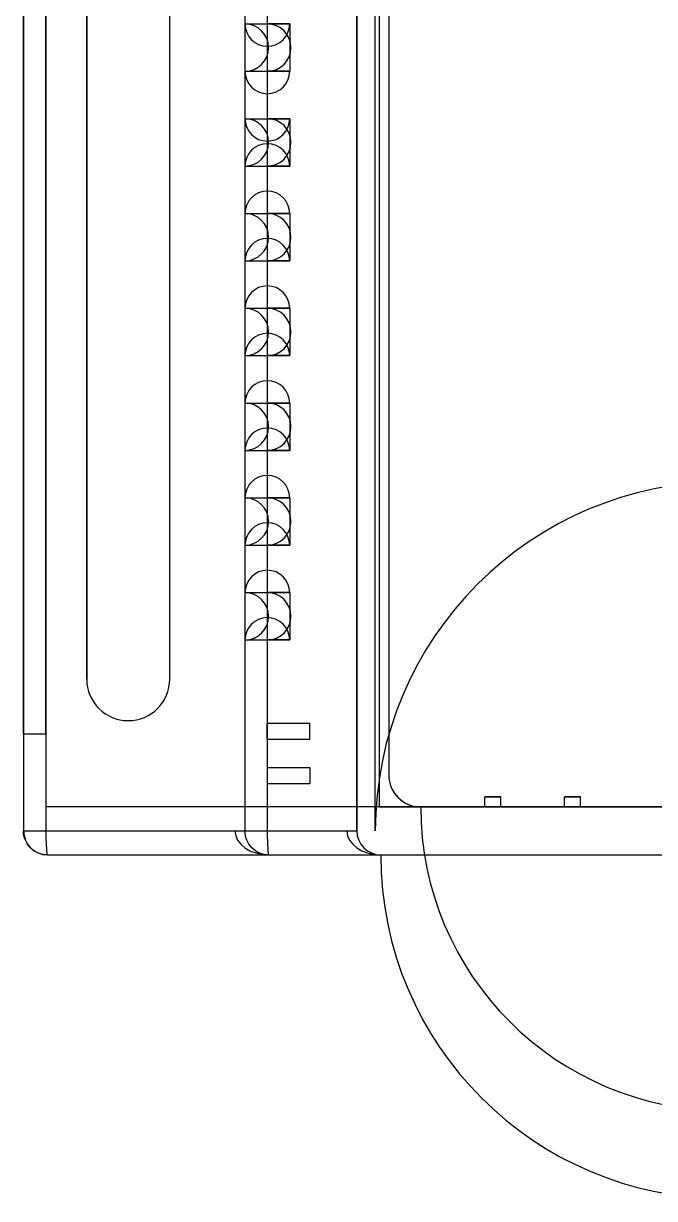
# Model space of a CAD drawing. Header units: millimetres. Extents: x -44 to 44, y -75 to 75.
# Drawn here: x -43.9 to -4.4, y -75 to -1.5 of the extents above; entities that cross this region are included whole.
import ezdxf

# ---------------------------------------------------------------- set-up
doc = ezdxf.new("R2010")
doc.units = ezdxf.units.MM
doc.layers.add('Body', color=7, linetype='CONTINUOUS')

msp = doc.modelspace()

# ---------------------------------------------------------------- linework, layer by layer
at = {"layer": 'Body'}
for p, q in [((-43.85, 52, 15.14), (-43.85, -52, 15.14)), ((-43.85, 52, 15.14), (-43.85, -52, 15.14)), ((-42.45, 52, 16.54), (-42.45, -52, 16.54)), ((-42.45, 52, 16.54), (-42.45, -52, 16.54)), ((-30, 52, 16.54), (-30, -52, 16.54)), ((-30, 52, 16.54), (-30, -52, 16.54)), ((-23, -52, 45.858), (-23, 52, 45.858)), ((-23, 52, 35.54), (-23, -52, 35.54)), ((-23, -52, 45.858), (-23, 52, 45.858)), ((-23, 52, 35.54), (-23, -52, 35.54)), ((-21.842, -52, 47.319), (-21.842, 52, 47.319)), ((-21.842, -52, 47.319), (-21.842, 52, 47.319)), ((-42.45, 50.5, 15.14), (-42.45, -50.5, 15.14)), ((-42.45, 50.5, 15.14), (-42.45, -50.5, 15.14)), ((-28.6, 50.5, 15.14), (-28.6, -50.5, 15.14)), ((-28.6, 50.5, 15.14), (-28.6, -50.5, 15.14)), ((-21.6, 50.5, 43.14), (-21.6, -50.5, 43.14)), ((-21.6, 50.5, 43.14), (-21.6, -50.5, 43.14)), ((-21.6, 50.5, 34.14), (-21.6, -50.5, 34.14)), ((-21.6, 50.5, 34.14), (-21.6, -50.5, 34.14)), ((-21, 48.5, 47.512), (-21, -48.5, 47.512)), ((-21, 48.5, 47.512), (-21, -48.5, 47.512)), ((-21, 48.5, 44.54), (-21, -48.5, 44.54)), ((-21, 48.5, 44.54), (-21, -48.5, 44.54)), ((-43.85, -45.925, 11.6), (-43.85, 45.925, 11.6)), ((-43.85, -45.925, 11.6), (-43.85, 45.925, 11.6)), ((-42.45, -45.925, 11.6), (-42.45, 45.925, 11.6)), ((-42.45, -45.925, 11.6), (-42.45, 45.925, 11.6)), ((-39.9, 42.5, 15.14), (-39.9, -42.5, 15.14)), ((-39.9, 42.5, 15.14), (-39.9, -42.5, 15.14)), ((-39.9, -42.5, 16.54), (-39.9, 42.5, 16.54)), ((-39.9, -42.5, 16.54), (-39.9, 42.5, 16.54)), ((-34.7, -42.5, 15.14), (-34.7, 42.5, 15.14)), ((-34.7, -42.5, 15.14), (-34.7, 42.5, 15.14)), ((-34.7, -42.5, 16.54), (-34.7, 42.5, 16.54)), ((-34.7, -42.5, 16.54), (-34.7, 42.5, 16.54)), ((-30, 1.457, 34.14), (-30, -1.51, 34.14)), ((-30, 1.457, 34.14), (-30, -1.51, 34.14)), ((-28.6, 1.457, 34.14), (-28.6, -1.51, 34.14)), ((-28.6, 1.457, 34.14), (-28.6, -1.51, 34.14)), ((-28.6, 1.457, 35.54), (-28.6, -1.51, 35.54)), ((-28.6, 1.457, 35.54), (-28.6, -1.51, 35.54)), ((-30, -1.51, 34.14), (-30, -1.51, 21.481)), ((-30, -1.51, 21.481), (-28.6, -1.51, 21.481)), ((-30, -1.51, 21.481), (-28.6, -1.51, 21.481)), ((-30, -1.51, 34.14), (-30, -1.51, 21.481)), ((-27.2, -1.51, 34.14), (-28.6, -1.51, 34.14)), ((-28.6, -1.51, 34.14), (-28.6, -1.51, 21.481)), ((-28.6, -1.51, 35.54), (-27.2, -1.51, 35.54)), ((-28.6, -1.51, 34.14), (-28.6, -1.51, 21.481)), ((-27.2, -1.51, 34.14), (-28.6, -1.51, 34.14)), ((-28.6, -1.51, 35.54), (-27.2, -1.51, 35.54)), ((-27.2, -1.51, 34.14), (-27.2, -4.473, 34.14)), ((-27.2, -1.51, 35.54), (-27.2, -4.473, 35.54)), ((-27.2, -1.51, 35.54), (-27.2, -4.473, 35.54)), ((-27.2, -1.51, 34.14), (-27.2, -4.473, 34.14)), ((-27.2, -1.51, 35.54), (-27.2, -1.51, 34.14)), ((-27.2, -1.51, 35.54), (-27.2, -1.51, 34.14)), ((-30, -4.473, 34.14), (-30, -4.473, 21.481)), ((-30, -4.473, 21.481), (-28.6, -4.473, 21.481)), ((-30, -4.473, 21.481), (-28.6, -4.473, 21.481)), ((-30, -4.473, 34.14), (-30, -7.44, 34.14)), ((-30, -4.473, 34.14), (-30, -4.473, 21.481)), ((-30, -4.473, 34.14), (-30, -7.44, 34.14)), ((-28.6, -4.473, 34.14), (-28.6, -7.44, 34.14)), ((-27.2, -4.473, 34.14), (-28.6, -4.473, 34.14)), ((-28.6, -4.473, 34.14), (-28.6, -4.473, 21.481)), ((-28.6, -4.473, 34.14), (-28.6, -7.44, 34.14)), ((-28.6, -4.473, 35.54), (-28.6, -7.44, 35.54)), ((-28.6, -4.473, 35.54), (-27.2, -4.473, 35.54)), ((-28.6, -4.473, 34.14), (-28.6, -4.473, 21.481)), ((-27.2, -4.473, 34.14), (-28.6, -4.473, 34.14)), ((-28.6, -4.473, 35.54), (-27.2, -4.473, 35.54)), ((-28.6, -4.473, 35.54), (-28.6, -7.44, 35.54)), ((-27.2, -4.473, 35.54), (-27.2, -4.473, 34.14)), ((-27.2, -4.473, 35.54), (-27.2, -4.473, 34.14)), ((-30, -7.44, 34.14), (-30, -7.44, 21.481)), ((-30, -7.44, 21.481), (-28.6, -7.44, 21.481)), ((-30, -7.44, 21.481), (-28.6, -7.44, 21.481)), ((-30, -7.44, 34.14), (-30, -7.44, 21.481)), ((-27.2, -7.44, 34.14), (-28.6, -7.44, 34.14)), ((-28.6, -7.44, 34.14), (-28.6, -7.44, 21.481)), ((-28.6, -7.44, 35.54), (-27.2, -7.44, 35.54)), ((-28.6, -7.44, 34.14), (-28.6, -7.44, 21.481)), ((-27.2, -7.44, 34.14), (-28.6, -7.44, 34.14)), ((-28.6, -7.44, 35.54), (-27.2, -7.44, 35.54)), ((-27.2, -7.44, 34.14), (-27.2, -10.403, 34.14)), ((-27.2, -7.44, 35.54), (-27.2, -10.403, 35.54)), ((-27.2, -7.44, 35.54), (-27.2, -10.403, 35.54)), ((-27.2, -7.44, 34.14), (-27.2, -10.403, 34.14)), ((-27.2, -7.44, 35.54), (-27.2, -7.44, 34.14)), ((-27.2, -7.44, 35.54), (-27.2, -7.44, 34.14)), ((-30, -10.403, 34.14), (-30, -10.403, 21.481)), ((-30, -10.403, 21.481), (-28.6, -10.403, 21.481)), ((-30, -10.403, 21.481), (-28.6, -10.403, 21.481)), ((-30, -10.403, 34.14), (-30, -13.37, 34.14)), ((-30, -10.403, 34.14), (-30, -10.403, 21.481)), ((-30, -10.403, 34.14), (-30, -13.37, 34.14)), ((-28.6, -10.403, 34.14), (-28.6, -13.37, 34.14)), ((-27.2, -10.403, 34.14), (-28.6, -10.403, 34.14)), ((-28.6, -10.403, 34.14), (-28.6, -10.403, 21.481)), ((-28.6, -10.403, 34.14), (-28.6, -13.37, 34.14)), ((-28.6, -10.403, 35.54), (-28.6, -13.37, 35.54)), ((-28.6, -10.403, 35.54), (-27.2, -10.403, 35.54)), ((-28.6, -10.403, 34.14), (-28.6, -10.403, 21.481)), ((-27.2, -10.403, 34.14), (-28.6, -10.403, 34.14)), ((-28.6, -10.403, 35.54), (-27.2, -10.403, 35.54)), ((-28.6, -10.403, 35.54), (-28.6, -13.37, 35.54)), ((-27.2, -10.403, 35.54), (-27.2, -10.403, 34.14)), ((-27.2, -10.403, 35.54), (-27.2, -10.403, 34.14)), ((-30, -13.37, 34.14), (-30, -13.37, 21.481)), ((-30, -13.37, 21.481), (-28.6, -13.37, 21.481)), ((-30, -13.37, 21.481), (-28.6, -13.37, 21.481)), ((-30, -13.37, 34.14), (-30, -13.37, 21.481)), ((-27.2, -13.37, 34.14), (-28.6, -13.37, 34.14)), ((-28.6, -13.37, 34.14), (-28.6, -13.37, 21.481)), ((-28.6, -13.37, 35.54), (-27.2, -13.37, 35.54)), ((-28.6, -13.37, 34.14), (-28.6, -13.37, 21.481)), ((-27.2, -13.37, 34.14), (-28.6, -13.37, 34.14)), ((-28.6, -13.37, 35.54), (-27.2, -13.37, 35.54)), ((-27.2, -13.37, 34.14), (-27.2, -16.333, 34.14)), ((-27.2, -13.37, 35.54), (-27.2, -16.333, 35.54)), ((-27.2, -13.37, 35.54), (-27.2, -16.333, 35.54)), ((-27.2, -13.37, 34.14), (-27.2, -16.333, 34.14)), ((-27.2, -13.37, 35.54), (-27.2, -13.37, 34.14)), ((-27.2, -13.37, 35.54), (-27.2, -13.37, 34.14)), ((-30, -16.333, 34.14), (-30, -16.333, 21.481)), ((-30, -16.333, 21.481), (-28.6, -16.333, 21.481)), ((-30, -16.333, 21.481), (-28.6, -16.333, 21.481)), ((-30, -16.333, 34.14), (-30, -19.3, 34.14)), ((-30, -16.333, 34.14), (-30, -16.333, 21.481)), ((-30, -16.333, 34.14), (-30, -19.3, 34.14)), ((-28.6, -16.333, 34.14), (-28.6, -19.3, 34.14)), ((-27.2, -16.333, 34.14), (-28.6, -16.333, 34.14)), ((-28.6, -16.333, 34.14), (-28.6, -16.333, 21.481)), ((-28.6, -16.333, 34.14), (-28.6, -19.3, 34.14)), ((-28.6, -16.333, 35.54), (-28.6, -19.3, 35.54)), ((-28.6, -16.333, 35.54), (-27.2, -16.333, 35.54)), ((-28.6, -16.333, 34.14), (-28.6, -16.333, 21.481)), ((-27.2, -16.333, 34.14), (-28.6, -16.333, 34.14)), ((-28.6, -16.333, 35.54), (-27.2, -16.333, 35.54)), ((-28.6, -16.333, 35.54), (-28.6, -19.3, 35.54)), ((-27.2, -16.333, 35.54), (-27.2, -16.333, 34.14)), ((-27.2, -16.333, 35.54), (-27.2, -16.333, 34.14)), ((-30, -19.3, 34.14), (-30, -19.3, 21.481)), ((-30, -19.3, 21.481), (-28.6, -19.3, 21.481)), ((-30, -19.3, 21.481), (-28.6, -19.3, 21.481)), ((-30, -19.3, 34.14), (-30, -19.3, 21.481)), ((-27.2, -19.3, 34.14), (-28.6, -19.3, 34.14)), ((-28.6, -19.3, 34.14), (-28.6, -19.3, 21.481)), ((-28.6, -19.3, 35.54), (-27.2, -19.3, 35.54)), ((-28.6, -19.3, 34.14), (-28.6, -19.3, 21.481)), ((-27.2, -19.3, 34.14), (-28.6, -19.3, 34.14)), ((-28.6, -19.3, 35.54), (-27.2, -19.3, 35.54)), ((-27.2, -19.3, 34.14), (-27.2, -22.263, 34.14)), ((-27.2, -19.3, 35.54), (-27.2, -22.263, 35.54)), ((-27.2, -19.3, 35.54), (-27.2, -22.263, 35.54)), ((-27.2, -19.3, 34.14), (-27.2, -22.263, 34.14)), ((-27.2, -19.3, 35.54), (-27.2, -19.3, 34.14)), ((-27.2, -19.3, 35.54), (-27.2, -19.3, 34.14)), ((-30, -22.263, 34.14), (-30, -22.263, 21.481)), ((-30, -22.263, 21.481), (-28.6, -22.263, 21.481)), ((-30, -22.263, 21.481), (-28.6, -22.263, 21.481)), ((-30, -22.263, 34.14), (-30, -25.23, 34.14)), ((-30, -22.263, 34.14), (-30, -22.263, 21.481)), ((-30, -22.263, 34.14), (-30, -25.23, 34.14)), ((-28.6, -22.263, 34.14), (-28.6, -25.23, 34.14)), ((-27.2, -22.263, 34.14), (-28.6, -22.263, 34.14)), ((-28.6, -22.263, 34.14), (-28.6, -22.263, 21.481)), ((-28.6, -22.263, 34.14), (-28.6, -25.23, 34.14)), ((-28.6, -22.263, 35.54), (-28.6, -25.23, 35.54)), ((-28.6, -22.263, 35.54), (-27.2, -22.263, 35.54)), ((-28.6, -22.263, 34.14), (-28.6, -22.263, 21.481)), ((-27.2, -22.263, 34.14), (-28.6, -22.263, 34.14)), ((-28.6, -22.263, 35.54), (-27.2, -22.263, 35.54)), ((-28.6, -22.263, 35.54), (-28.6, -25.23, 35.54)), ((-27.2, -22.263, 35.54), (-27.2, -22.263, 34.14)), ((-27.2, -22.263, 35.54), (-27.2, -22.263, 34.14)), ((-30, -25.23, 34.14), (-30, -25.23, 21.481)), ((-30, -25.23, 21.481), (-28.6, -25.23, 21.481)), ((-30, -25.23, 21.481), (-28.6, -25.23, 21.481)), ((-30, -25.23, 34.14), (-30, -25.23, 21.481)), ((-27.2, -25.23, 34.14), (-28.6, -25.23, 34.14)), ((-28.6, -25.23, 34.14), (-28.6, -25.23, 21.481)), ((-28.6, -25.23, 35.54), (-27.2, -25.23, 35.54)), ((-28.6, -25.23, 34.14), (-28.6, -25.23, 21.481)), ((-27.2, -25.23, 34.14), (-28.6, -25.23, 34.14)), ((-28.6, -25.23, 35.54), (-27.2, -25.23, 35.54)), ((-27.2, -25.23, 34.14), (-27.2, -28.193, 34.14)), ((-27.2, -25.23, 35.54), (-27.2, -28.193, 35.54)), ((-27.2, -25.23, 35.54), (-27.2, -28.193, 35.54)), ((-27.2, -25.23, 34.14), (-27.2, -28.193, 34.14)), ((-27.2, -25.23, 35.54), (-27.2, -25.23, 34.14)), ((-27.2, -25.23, 35.54), (-27.2, -25.23, 34.14)), ((-30, -28.193, 34.14), (-30, -28.193, 21.481)), ((-30, -28.193, 21.481), (-28.6, -28.193, 21.481)), ((-30, -28.193, 21.481), (-28.6, -28.193, 21.481)), ((-30, -28.193, 34.14), (-30, -31.16, 34.14)), ((-30, -28.193, 34.14), (-30, -28.193, 21.481)), ((-30, -28.193, 34.14), (-30, -31.16, 34.14)), ((-28.6, -28.193, 34.14), (-28.6, -31.16, 34.14)), ((-27.2, -28.193, 34.14), (-28.6, -28.193, 34.14)), ((-28.6, -28.193, 34.14), (-28.6, -28.193, 21.481)), ((-28.6, -28.193, 34.14), (-28.6, -31.16, 34.14)), ((-28.6, -28.193, 35.54), (-28.6, -31.16, 35.54)), ((-28.6, -28.193, 35.54), (-27.2, -28.193, 35.54)), ((-28.6, -28.193, 34.14), (-28.6, -28.193, 21.481)), ((-27.2, -28.193, 34.14), (-28.6, -28.193, 34.14)), ((-28.6, -28.193, 35.54), (-27.2, -28.193, 35.54)), ((-28.6, -28.193, 35.54), (-28.6, -31.16, 35.54)), ((-27.2, -28.193, 35.54), (-27.2, -28.193, 34.14)), ((-27.2, -28.193, 35.54), (-27.2, -28.193, 34.14)), ((-30, -31.16, 34.14), (-30, -31.16, 21.481)), ((-30, -31.16, 21.481), (-28.6, -31.16, 21.481)), ((-30, -31.16, 21.481), (-28.6, -31.16, 21.481)), ((-30, -31.16, 34.14), (-30, -31.16, 21.481)), ((-27.2, -31.16, 34.14), (-28.6, -31.16, 34.14)), ((-28.6, -31.16, 34.14), (-28.6, -31.16, 21.481)), ((-28.6, -31.16, 35.54), (-27.2, -31.16, 35.54)), ((-28.6, -31.16, 34.14), (-28.6, -31.16, 21.481)), ((-27.2, -31.16, 34.14), (-28.6, -31.16, 34.14)), ((-28.6, -31.16, 35.54), (-27.2, -31.16, 35.54)), ((-27.2, -31.16, 34.14), (-27.2, -34.123, 34.14)), ((-27.2, -31.16, 35.54), (-27.2, -34.123, 35.54)), ((-27.2, -31.16, 35.54), (-27.2, -34.123, 35.54)), ((-27.2, -31.16, 34.14), (-27.2, -34.123, 34.14)), ((-27.2, -31.16, 35.54), (-27.2, -31.16, 34.14)), ((-27.2, -31.16, 35.54), (-27.2, -31.16, 34.14)), ((-30, -34.123, 34.14), (-30, -34.123, 21.481)), ((-30, -34.123, 21.481), (-28.6, -34.123, 21.481)), ((-30, -34.123, 21.481), (-28.6, -34.123, 21.481)), ((-30, -34.123, 34.14), (-30, -37.09, 34.14)), ((-30, -34.123, 34.14), (-30, -34.123, 21.481)), ((-30, -34.123, 34.14), (-30, -37.09, 34.14)), ((-28.6, -34.123, 34.14), (-28.6, -37.09, 34.14)), ((-27.2, -34.123, 34.14), (-28.6, -34.123, 34.14)), ((-28.6, -34.123, 34.14), (-28.6, -34.123, 21.481)), ((-28.6, -34.123, 34.14), (-28.6, -37.09, 34.14)), ((-28.6, -34.123, 35.54), (-28.6, -37.09, 35.54)), ((-28.6, -34.123, 35.54), (-27.2, -34.123, 35.54)), ((-28.6, -34.123, 34.14), (-28.6, -34.123, 21.481)), ((-27.2, -34.123, 34.14), (-28.6, -34.123, 34.14)), ((-28.6, -34.123, 35.54), (-27.2, -34.123, 35.54)), ((-28.6, -34.123, 35.54), (-28.6, -37.09, 35.54)), ((-27.2, -34.123, 35.54), (-27.2, -34.123, 34.14)), ((-27.2, -34.123, 35.54), (-27.2, -34.123, 34.14)), ((-30, -37.09, 34.14), (-30, -37.09, 21.481)), ((-30, -37.09, 21.481), (-28.6, -37.09, 21.481)), ((-30, -37.09, 21.481), (-28.6, -37.09, 21.481)), ((-30, -37.09, 34.14), (-30, -37.09, 21.481)), ((-27.2, -37.09, 34.14), (-28.6, -37.09, 34.14)), ((-28.6, -37.09, 34.14), (-28.6, -37.09, 21.481)), ((-28.6, -37.09, 35.54), (-27.2, -37.09, 35.54)), ((-28.6, -37.09, 34.14), (-28.6, -37.09, 21.481)), ((-27.2, -37.09, 34.14), (-28.6, -37.09, 34.14)), ((-28.6, -37.09, 35.54), (-27.2, -37.09, 35.54)), ((-27.2, -37.09, 34.14), (-27.2, -40.053, 34.14)), ((-27.2, -37.09, 35.54), (-27.2, -40.053, 35.54)), ((-27.2, -37.09, 35.54), (-27.2, -40.053, 35.54)), ((-27.2, -37.09, 34.14), (-27.2, -40.053, 34.14)), ((-27.2, -37.09, 35.54), (-27.2, -37.09, 34.14)), ((-27.2, -37.09, 35.54), (-27.2, -37.09, 34.14)), ((-30, -40.053, 34.14), (-30, -40.053, 21.481)), ((-30, -40.053, 21.481), (-28.6, -40.053, 21.481)), ((-30, -40.053, 21.481), (-28.6, -40.053, 21.481)), ((-30, -40.053, 34.14), (-30, -52, 34.14)), ((-30, -40.053, 34.14), (-30, -40.053, 21.481)), ((-30, -40.053, 34.14), (-30, -52, 34.14)), ((-28.6, -40.053, 34.14), (-28.6, -45.25, 34.14)), ((-27.2, -40.053, 34.14), (-28.6, -40.053, 34.14)), ((-28.6, -40.053, 34.14), (-28.6, -40.053, 21.481)), ((-28.6, -40.053, 34.14), (-28.6, -45.25, 34.14)), ((-28.6, -40.053, 35.54), (-28.6, -52, 35.54)), ((-28.6, -40.053, 35.54), (-27.2, -40.053, 35.54)), ((-28.6, -40.053, 34.14), (-28.6, -40.053, 21.481)), ((-27.2, -40.053, 34.14), (-28.6, -40.053, 34.14)), ((-28.6, -40.053, 35.54), (-27.2, -40.053, 35.54)), ((-28.6, -40.053, 35.54), (-28.6, -52, 35.54)), ((-27.2, -40.053, 35.54), (-27.2, -40.053, 34.14)), ((-27.2, -40.053, 35.54), (-27.2, -40.053, 34.14)), ((-39.9, -42.5, 16.54), (-39.9, -42.5, 15.14)), ((-39.9, -42.5, 16.54), (-39.9, -42.5, 15.14)), ((-34.7, -42.5, 16.54), (-34.7, -42.5, 15.14)), ((-34.7, -42.5, 16.54), (-34.7, -42.5, 15.14)), ((-28.6, -45.25, 34.14), (-25.94, -45.25, 34.14)), ((-28.6, -45.25, 34.14), (-28.6, -45.25, 19.14)), ((-28.6, -46.25, 19.14), (-28.6, -45.25, 19.14)), ((-28.6, -45.25, 34.14), (-25.94, -45.25, 34.14)), ((-28.6, -45.25, 19.14), (-25.94, -45.25, 19.14)), ((-28.6, -45.25, 34.14), (-28.6, -45.25, 19.14)), ((-28.6, -45.25, 19.14), (-25.94, -45.25, 19.14)), ((-28.6, -46.25, 19.14), (-28.6, -45.25, 19.14)), ((-25.94, -46.25, 34.14), (-25.94, -45.25, 34.14)), ((-25.94, -46.25, 19.14), (-25.94, -45.25, 19.14)), ((-25.94, -45.25, 34.14), (-25.94, -45.25, 19.14)), ((-25.94, -46.25, 34.14), (-25.94, -45.25, 34.14)), ((-25.94, -45.25, 34.14), (-25.94, -45.25, 19.14)), ((-25.94, -46.25, 19.14), (-25.94, -45.25, 19.14)), ((-43.85, -45.925), (-43.85, -52)), ((-43.85, -45.925), (-42.45, -45.925)), ((-43.85, -45.925), (-43.85, -45.925, 11.6)), ((-43.85, -45.925, 11.6), (-42.45, -45.925, 11.6)), ((-43.85, -45.925), (-42.45, -45.925)), ((-43.85, -45.925, 11.6), (-42.45, -45.925, 11.6)), ((-43.85, -45.925), (-43.85, -52)), ((-43.85, -45.925), (-43.85, -45.925, 11.6)), ((-42.45, -45.925), (-42.45, -50.5)), ((-42.45, -45.925), (-42.45, -45.925, 11.6)), ((-42.45, -45.925), (-42.45, -50.5)), ((-42.45, -45.925), (-42.45, -45.925, 11.6)), ((-28.6, -46.25, 34.14), (-28.6, -48.03, 34.14)), ((-28.6, -46.25, 34.14), (-25.94, -46.25, 34.14)), ((-28.6, -46.25, 34.14), (-28.6, -46.25, 19.14)), ((-28.6, -46.25, 34.14), (-28.6, -48.03, 34.14)), ((-28.6, -46.25, 34.14), (-25.94, -46.25, 34.14)), ((-28.6, -46.25, 19.14), (-25.94, -46.25, 19.14)), ((-28.6, -46.25, 34.14), (-28.6, -46.25, 19.14)), ((-28.6, -46.25, 19.14), (-25.94, -46.25, 19.14)), ((-25.94, -46.25, 34.14), (-25.94, -46.25, 19.14)), ((-25.94, -46.25, 34.14), (-25.94, -46.25, 19.14)), ((-28.6, -48.03, 34.14), (-25.94, -48.03, 34.14)), ((-28.6, -48.03, 34.14), (-28.6, -48.03, 19.14)), ((-28.6, -48.03, 19.14), (-28.6, -49.03, 19.14)), ((-28.6, -48.03, 34.14), (-25.94, -48.03, 34.14)), ((-28.6, -48.03, 19.14), (-25.94, -48.03, 19.14)), ((-28.6, -48.03, 34.14), (-28.6, -48.03, 19.14)), ((-28.6, -48.03, 19.14), (-25.94, -48.03, 19.14)), ((-28.6, -48.03, 19.14), (-28.6, -49.03, 19.14)), ((-25.94, -48.03, 34.14), (-25.94, -49.03, 34.14)), ((-25.94, -48.03, 19.14), (-25.94, -49.03, 19.14)), ((-25.94, -48.03, 34.14), (-25.94, -49.03, 34.14)), ((-25.94, -48.03, 34.14), (-25.94, -48.03, 19.14)), ((-25.94, -48.03, 34.14), (-25.94, -48.03, 19.14)), ((-25.94, -48.03, 19.14), (-25.94, -49.03, 19.14)), ((-21, -48.5, 44.54), (-21, -48.5, 47.512)), ((-21, -48.5, 44.54), (-21, -48.5, 47.512)), ((-28.6, -49.03, 34.14), (-28.6, -50.5, 34.14)), ((-28.6, -49.03, 34.14), (-25.94, -49.03, 34.14)), ((-28.6, -49.03, 34.14), (-28.6, -49.03, 19.14)), ((-28.6, -49.03, 34.14), (-28.6, -50.5, 34.14)), ((-28.6, -49.03, 34.14), (-25.94, -49.03, 34.14)), ((-28.6, -49.03, 19.14), (-25.94, -49.03, 19.14)), ((-28.6, -49.03, 34.14), (-28.6, -49.03, 19.14)), ((-28.6, -49.03, 19.14), (-25.94, -49.03, 19.14)), ((-25.94, -49.03, 34.14), (-25.94, -49.03, 19.14)), ((-25.94, -49.03, 34.14), (-25.94, -49.03, 19.14)), ((-15, -50.5, 43.14), (-15, -49.875, 43.14)), ((-14, -49.875, 43.14), (-15, -49.875, 43.14)), ((-15, -50.5, 10.2), (-15, -49.875, 10.2)), ((-15, -49.875, 10.2), (-14, -49.875, 10.2)), ((-15, -50.5, 43.14), (-15, -49.875, 43.14)), ((-15, -50.5, 10.2), (-15, -49.875, 10.2)), ((-15, -49.875, 43.14), (-15, -49.875, 10.2)), ((-14, -49.875, 43.14), (-15, -49.875, 43.14)), ((-15, -49.875, 43.14), (-15, -49.875, 10.2)), ((-15, -49.875, 10.2), (-14, -49.875, 10.2)), ((-14, -50.5, 43.14), (-14, -49.875, 43.14)), ((-14, -50.5, 10.2), (-14, -49.875, 10.2)), ((-14, -50.5, 43.14), (-14, -49.875, 43.14)), ((-14, -49.875, 10.2), (-14, -49.875, 43.14)), ((-14, -50.5, 10.2), (-14, -49.875, 10.2)), ((-14, -49.875, 10.2), (-14, -49.875, 43.14)), ((-10, -50.5, 43.14), (-10, -49.875, 43.14)), ((-9, -49.875, 43.14), (-10, -49.875, 43.14)), ((-10, -50.5, 10.2), (-10, -49.875, 10.2)), ((-10, -49.875, 10.2), (-9, -49.875, 10.2)), ((-10, -50.5, 43.14), (-10, -49.875, 43.14)), ((-10, -50.5, 10.2), (-10, -49.875, 10.2)), ((-10, -49.875, 43.14), (-10, -49.875, 10.2)), ((-9, -49.875, 43.14), (-10, -49.875, 43.14)), ((-10, -49.875, 43.14), (-10, -49.875, 10.2)), ((-10, -49.875, 10.2), (-9, -49.875, 10.2)), ((-9, -50.5, 43.14), (-9, -49.875, 43.14)), ((-9, -50.5, 10.2), (-9, -49.875, 10.2)), ((-9, -50.5, 43.14), (-9, -49.875, 43.14)), ((-9, -49.875, 10.2), (-9, -49.875, 43.14)), ((-9, -50.5, 10.2), (-9, -49.875, 10.2)), ((-9, -49.875, 10.2), (-9, -49.875, 43.14)), ((-28.6, -50.5, 15.14), (-42.45, -50.5, 15.14)), ((-42.45, -50.5), (-42.45, -50.5, 15.14)), ((42.45, -50.5), (-42.45, -50.5)), ((-28.6, -50.5, 15.14), (-42.45, -50.5, 15.14)), ((-42.45, -50.5), (-42.45, -50.5, 15.14)), ((42.45, -50.5), (-42.45, -50.5)), ((-21.6, -50.5, 34.14), (-28.6, -50.5, 34.14)), ((-28.6, -50.5, 15.14), (-28.6, -50.5, 34.14)), ((-21.6, -50.5, 34.14), (-28.6, -50.5, 34.14)), ((-28.6, -50.5, 15.14), (-28.6, -50.5, 34.14)), ((-21.6, -50.5, 43.14), (-15, -50.5, 43.14)), ((-21.6, -50.5, 34.14), (-21.6, -50.5, 43.14)), ((-21.6, -50.5, 43.14), (-15, -50.5, 43.14)), ((-21.6, -50.5, 34.14), (-21.6, -50.5, 43.14)), ((-19, -50.5, 44.54), (-2, -50.5, 44.54)), ((-19, -50.5, 44.54), (-19, -50.5, 47.938)), ((-19, -50.5, 44.54), (-19, -50.5, 47.938)), ((-19, -50.5, 44.54), (-2, -50.5, 44.54)), ((-15, -50.5, 10.2), (-14, -50.5, 10.2)), ((-15, -50.5, 43.14), (-15, -50.5, 10.2)), ((-15, -50.5, 10.2), (-14, -50.5, 10.2)), ((-15, -50.5, 43.14), (-15, -50.5, 10.2)), ((-14, -50.5, 43.14), (-10, -50.5, 43.14)), ((-14, -50.5, 10.2), (-14, -50.5, 43.14)), ((-14, -50.5, 43.14), (-10, -50.5, 43.14)), ((-14, -50.5, 10.2), (-14, -50.5, 43.14)), ((-10, -50.5, 10.2), (-9, -50.5, 10.2)), ((-10, -50.5, 43.14), (-10, -50.5, 10.2)), ((-10, -50.5, 10.2), (-9, -50.5, 10.2)), ((-10, -50.5, 43.14), (-10, -50.5, 10.2)), ((-9, -50.5, 43.14), (-2, -50.5, 43.14)), ((-9, -50.5, 10.2), (-9, -50.5, 43.14)), ((-9, -50.5, 43.14), (-2, -50.5, 43.14)), ((-9, -50.5, 10.2), (-9, -50.5, 43.14)), ((-43.85, -52), (-43.85, -52, 15.14)), ((-43.85, -52), (-43.85, -52, 15.14)), ((-42.45, -52, 16.54), (-30, -52, 16.54)), ((-42.45, -52, 16.54), (-30, -52, 16.54)), ((-30, -52, 16.54), (-30, -52, 34.14)), ((-30, -52, 16.54), (-30, -52, 34.14)), ((-28.6, -52, 35.54), (-23, -52, 35.54)), ((-28.6, -52, 35.54), (-23, -52, 35.54)), ((-23, -52, 35.54), (-23, -52, 45.858)), ((-23, -52, 35.54), (-23, -52, 45.858)), ((-42.35, -53.5), (42.35, -53.5)), ((-42.35, -53.5), (-42.35, -53.5, 15.04)), ((-42.35, -53.5, 15.04), (-28.5, -53.5, 15.04)), ((-42.35, -53.5), (42.35, -53.5)), ((-42.35, -53.5), (-42.35, -53.5, 15.04)), ((-42.35, -53.5, 15.04), (-28.5, -53.5, 15.04)), ((-28.5, -53.5, 15.04), (-28.5, -53.5, 34.04)), ((-28.5, -53.5, 34.04), (-21.5, -53.5, 34.04)), ((-28.5, -53.5, 15.04), (-28.5, -53.5, 34.04)), ((-28.5, -53.5, 34.04), (-21.5, -53.5, 34.04)), ((-21.5, -53.5, 34.04), (-21.5, -53.5, 45.858)), ((-21.5, -53.5, 34.04), (-21.5, -53.5, 45.858))]:
    msp.add_line(p, q, dxfattribs=at)
for centre, radius, start, end in [((-28.6, -1.51, 34.14), 1.4, 180, 0), ((-30, -2.991, 21.481), 1.481, -90, 90), ((-30, -2.991, 21.481), 1.481, -90, 90), ((-28.6, -1.51, 34.14), 1.4, 180, 0), ((-28.6, -2.991, 21.481), 1.481, -90, 90), ((-28.6, -2.991, 21.481), 1.481, -90, 90), ((-28.6, -4.473, 34.14), 1.4, 180, 0), ((-28.6, -4.473, 34.14), 1.4, 180, 0), ((-28.6, -7.44, 34.14), 1.4, 180, 0), ((-30, -8.921, 21.481), 1.481, -90, 90), ((-30, -8.921, 21.481), 1.481, -90, 90), ((-28.6, -7.44, 34.14), 1.4, 180, 0), ((-28.6, -8.921, 21.481), 1.481, -90, 90), ((-28.6, -8.921, 21.481), 1.481, -90, 90), ((-28.6, -10.403, 34.14), 1.4, 0, 180), ((-28.6, -10.403, 34.14), 1.4, 0, 180), ((-28.6, -13.37, 34.14), 1.4, 0, 180), ((-28.6, -13.37, 34.14), 1.4, 0, 180), ((-30, -14.851, 21.481), 1.481, -90, 90), ((-30, -14.851, 21.481), 1.481, -90, 90), ((-28.6, -14.851, 21.481), 1.481, -90, 90), ((-28.6, -14.851, 21.481), 1.481, -90, 90), ((-28.6, -16.333, 34.14), 1.4, 0, 180), ((-28.6, -16.333, 34.14), 1.4, 0, 180), ((-28.6, -19.3, 34.14), 1.4, 0, 180), ((-28.6, -19.3, 34.14), 1.4, 0, 180), ((-30, -20.781, 21.481), 1.481, -90, 90), ((-30, -20.781, 21.481), 1.481, -90, 90), ((-28.6, -20.781, 21.481), 1.481, -90, 90), ((-28.6, -20.781, 21.481), 1.481, -90, 90), ((-28.6, -22.263, 34.14), 1.4, 0, 180), ((-28.6, -22.263, 34.14), 1.4, 0, 180), ((-28.6, -25.23, 34.14), 1.4, 0, 180), ((-28.6, -25.23, 34.14), 1.4, 0, 180), ((-30, -26.711, 21.481), 1.481, -90, 90), ((-30, -26.711, 21.481), 1.481, -90, 90), ((-28.6, -26.711, 21.481), 1.481, -90, 90), ((-28.6, -26.711, 21.481), 1.481, -90, 90), ((-28.6, -28.193, 34.14), 1.4, 0, 180), ((-28.6, -28.193, 34.14), 1.4, 0, 180), ((-28.6, -31.16, 34.14), 1.4, 0, 180), ((-28.6, -31.16, 34.14), 1.4, 0, 180), ((0, -52, -46.024), 21.842, 0, 180), ((0, -52, -46.024), 21.842, 0, 180), ((-30, -32.641, 21.481), 1.481, -90, 90), ((-30, -32.641, 21.481), 1.481, -90, 90), ((-28.6, -32.641, 21.481), 1.481, -90, 90), ((-28.6, -32.641, 21.481), 1.481, -90, 90), ((-28.6, -34.123, 34.14), 1.4, 0, 180), ((-28.6, -34.123, 34.14), 1.4, 0, 180), ((-28.6, -37.09, 34.14), 1.4, 0, 180), ((-28.6, -37.09, 34.14), 1.4, 0, 180), ((-30, -38.571, 21.481), 1.481, -90, 90), ((-30, -38.571, 21.481), 1.481, -90, 90), ((-28.6, -38.571, 21.481), 1.481, -90, 90), ((-28.6, -38.571, 21.481), 1.481, -90, 90), ((-28.6, -40.053, 34.14), 1.4, 0, 180), ((-28.6, -40.053, 34.14), 1.4, 0, 180), ((-37.3, -42.5, 15.14), 2.6, 180, 0), ((-37.3, -42.5, 16.54), 2.6, 180, 0), ((-37.3, -42.5, 15.14), 2.6, 180, 0), ((-37.3, -42.5, 16.54), 2.6, 180, 0), ((-19, -48.5, 44.54), 2, 180, -90), ((-19, -48.5, 44.54), 2, 180, -90), ((-21.5, -52, 45.858), 1.5, 180, 180), ((-21.5, -52, 45.858), 1.5, 180, 180), ((0, -50.5, -46.024), 19, 180, 0), ((0, -50.5, -46.024), 19, 180, 0), ((-42.35, -52), 1.5, 180, -90), ((-42.35, -52), 1.5, 180, -90), ((-21.5, -52, 45.858), 1.5, 180, -90), ((-21.5, -52, 45.858), 1.5, 180, -90), ((-21.5, -52, 45.858), 1.5, 180, -90), ((-21.5, -52, 45.858), 1.5, 180, -90), ((0, -53.5, -46.024), 21.5, 180, 0), ((0, -53.5, -46.024), 21.5, 180, 0)]:
    msp.add_arc(centre, radius, start, end, dxfattribs=at)
for centre in [(-28.5, -52, 15.04), (-28.5, -52, 15.04), (-21.5, -52, 34.04), (-21.5, -52, 34.04)]:
    msp.add_ellipse(centre, major_axis=(-2.121, 0), ratio=0.707107, start_param=0, end_param=-4.712389, dxfattribs=at)
for points, knots in [([(-21, -48.5, 47.512), (-20.999, -48.946, 47.512), (-20.852, -49.397, 47.545), (-20.541, -49.775, 47.613), (-20.365, -49.988, 47.652), (-20.133, -50.177, 47.702), (-19.852, -50.31, 47.762), (-19.597, -50.43, 47.816), (-19.3, -50.501, 47.878), (-19, -50.5, 47.938)], [0, 0, 0, 0, 0.480147, 0.480147, 0.480147, 0.752577, 0.752577, 0.752577, 1, 1, 1, 1]), ([(-21, -48.5, 47.512), (-20.999, -48.946, 47.512), (-20.852, -49.397, 47.545), (-20.541, -49.775, 47.613), (-20.365, -49.988, 47.652), (-20.133, -50.177, 47.702), (-19.852, -50.31, 47.762), (-19.597, -50.43, 47.816), (-19.3, -50.501, 47.878), (-19, -50.5, 47.938)], [0, 0, 0, 0, 0.480147, 0.480147, 0.480147, 0.752577, 0.752577, 0.752577, 1, 1, 1, 1]), ([(-42.35, -53.5, 15.04), (-42.743, -53.502, 15.057), (-43.134, -53.34, 15.073), (-43.411, -53.061, 15.09), (-43.69, -52.784, 15.107), (-43.852, -52.393, 15.123), (-43.85, -52, 15.14)], [0, 0, 0, 0, 0.5, 0.5, 0.5, 1, 1, 1, 1]), ([(-42.35, -53.5, 15.04), (-42.743, -53.502, 15.057), (-43.134, -53.34, 15.073), (-43.411, -53.061, 15.09), (-43.69, -52.784, 15.107), (-43.852, -52.393, 15.123), (-43.85, -52, 15.14)], [0, 0, 0, 0, 0.5, 0.5, 0.5, 1, 1, 1, 1]), ([(-43.85, -52, 15.14), (-43.851, -52, 15.507), (-43.701, -52, 15.871), (-43.44, -52, 16.13), (-43.181, -52, 16.391), (-42.817, -52, 16.541), (-42.45, -52, 16.54)], [0, 0, 0, 0, 0.5, 0.5, 0.5, 1, 1, 1, 1]), ([(-43.85, -52, 15.14), (-43.851, -52, 15.507), (-43.701, -52, 15.871), (-43.44, -52, 16.13), (-43.181, -52, 16.391), (-42.817, -52, 16.541), (-42.45, -52, 16.54)], [0, 0, 0, 0, 0.5, 0.5, 0.5, 1, 1, 1, 1]), ([(-42.35, -53.5, 15.04), (-42.367, -53.502, 15.433), (-42.383, -53.34, 15.824), (-42.4, -53.061, 16.101), (-42.417, -52.784, 16.38), (-42.433, -52.393, 16.542), (-42.45, -52, 16.54)], [0, 0, 0, 0, 0.5, 0.5, 0.5, 1, 1, 1, 1]), ([(-42.35, -53.5, 15.04), (-42.367, -53.502, 15.433), (-42.383, -53.34, 15.824), (-42.4, -53.061, 16.101), (-42.417, -52.784, 16.38), (-42.433, -52.393, 16.542), (-42.45, -52, 16.54)], [0, 0, 0, 0, 0.5, 0.5, 0.5, 1, 1, 1, 1]), ([(-28.5, -53.5, 34.04), (-28.893, -53.502, 34.057), (-29.284, -53.34, 34.073), (-29.561, -53.061, 34.09), (-29.84, -52.784, 34.107), (-30.002, -52.393, 34.123), (-30, -52, 34.14)], [0, 0, 0, 0, 0.5, 0.5, 0.5, 1, 1, 1, 1]), ([(-28.5, -53.5, 34.04), (-28.893, -53.502, 34.057), (-29.284, -53.34, 34.073), (-29.561, -53.061, 34.09), (-29.84, -52.784, 34.107), (-30.002, -52.393, 34.123), (-30, -52, 34.14)], [0, 0, 0, 0, 0.5, 0.5, 0.5, 1, 1, 1, 1]), ([(-30, -52, 34.14), (-30.001, -52, 34.507), (-29.851, -52, 34.871), (-29.59, -52, 35.13), (-29.331, -52, 35.391), (-28.967, -52, 35.541), (-28.6, -52, 35.54)], [0, 0, 0, 0, 0.5, 0.5, 0.5, 1, 1, 1, 1]), ([(-30, -52, 34.14), (-30.001, -52, 34.507), (-29.851, -52, 34.871), (-29.59, -52, 35.13), (-29.331, -52, 35.391), (-28.967, -52, 35.541), (-28.6, -52, 35.54)], [0, 0, 0, 0, 0.5, 0.5, 0.5, 1, 1, 1, 1]), ([(-28.5, -53.5, 34.04), (-28.517, -53.502, 34.433), (-28.533, -53.34, 34.824), (-28.55, -53.061, 35.101), (-28.567, -52.784, 35.38), (-28.583, -52.393, 35.542), (-28.6, -52, 35.54)], [0, 0, 0, 0, 0.5, 0.5, 0.5, 1, 1, 1, 1]), ([(-28.5, -53.5, 34.04), (-28.517, -53.502, 34.433), (-28.533, -53.34, 34.824), (-28.55, -53.061, 35.101), (-28.567, -52.784, 35.38), (-28.583, -52.393, 35.542), (-28.6, -52, 35.54)], [0, 0, 0, 0, 0.5, 0.5, 0.5, 1, 1, 1, 1])]:
    msp.add_open_spline(points, degree=3, knots=knots, dxfattribs=at)

doc.saveas('drawing.dxf')
